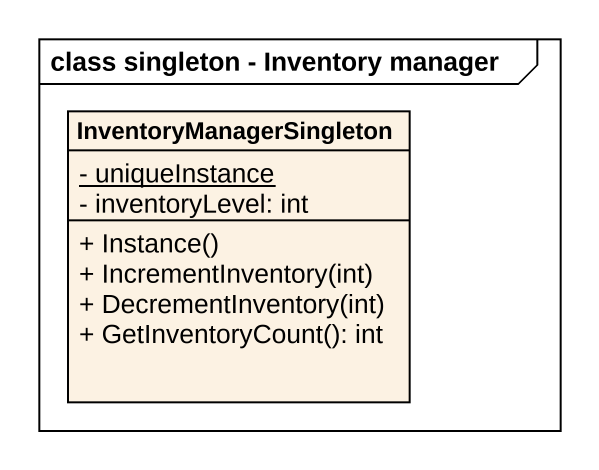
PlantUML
@startuml
mainframe class singleton - Inventory manager
hide circle
hide empty members
skinparam classAttributeIconSize 0
class InventoryManagerSingleton {
  {static} - uniqueInstance
  - inventoryLevel: int
  + Instance()
  + IncrementInventory(int)
  + DecrementInventory(int)
  + GetInventoryCount(): int
}
@enduml
